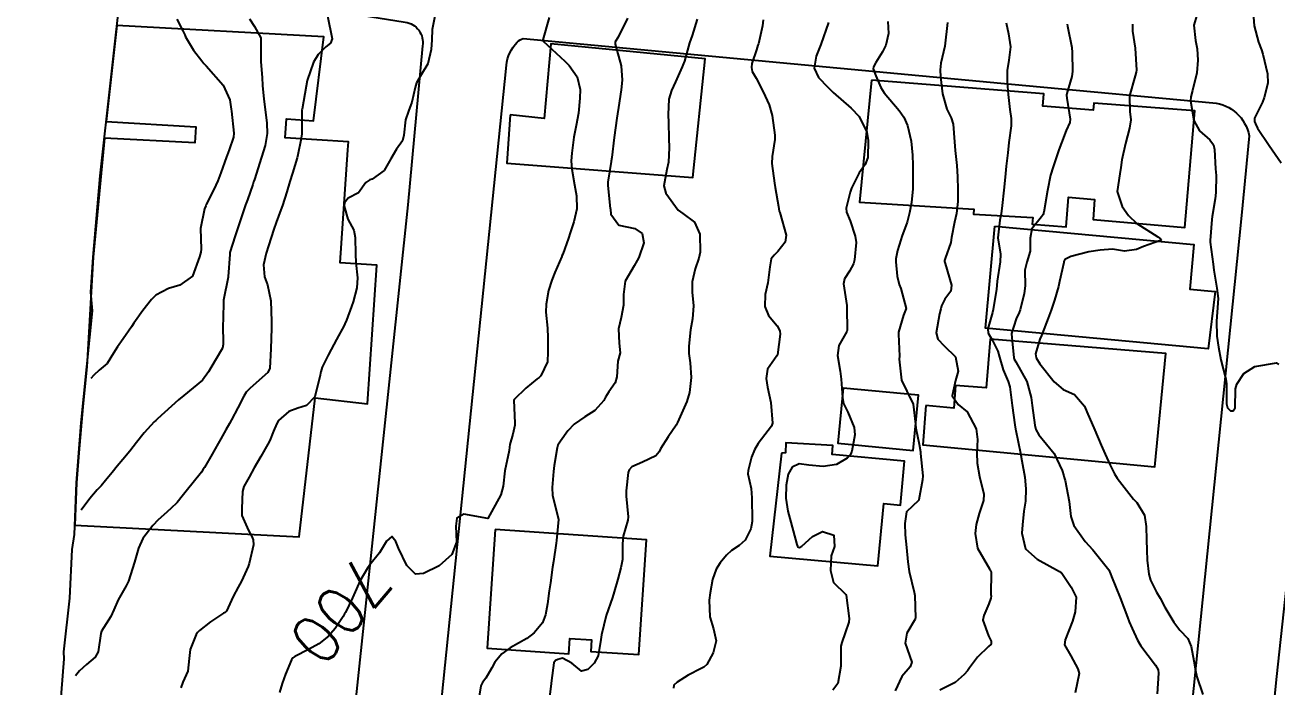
# Model space of a CAD drawing. Header units: metres. Extents: x 298520 to 308411, y 7433745 to 7450750.
# Drawn here: x 300167.5 to 300272.2, y 7445558.8 to 7445614.2 of the extents above; entities that cross this region are included whole.
import ezdxf
from ezdxf.enums import TextEntityAlignment as Align

# ---------------------------------------------------------------- set-up
doc = ezdxf.new("R2010")
doc.units = ezdxf.units.M
doc.header["$LTSCALE"] = 10
for name, color, linetype in [('Area', 45, 'Continuous'), ('Cotas', 45, 'Continuous'), ('Curvas de Nivel 1m', 11, 'Continuous'), ('Curvas de Nivel 5m', 15, 'Continuous'), ('Edificações', 30, 'Continuous'), ('Vias Primárias', 230, 'Continuous')]:
    doc.layers.add(name, color=color, linetype=linetype)
doc.styles.add('Style-STANDARD', font='STANDARD.shx')

msp = doc.modelspace()

# ---------------------------------------------------------------- linework, layer by layer
at = {"layer": 'Area'}
msp.add_polyline3d([(300170.2, 7445554.05, 706.94), (300170.75, 7445561.16, 701.83), (300170.72, 7445561.73, 706.99), (300171.23, 7445566.23, 705.64), (300171.44, 7445570.3, 702.19), (300171.63, 7445571.56, 702.25), (300171.79, 7445575.89, 711.43), (300172.17, 7445580.89, 711.67), (300173.14, 7445590.27, 710.45), (300172.98, 7445591.83, 710.65), (300173.18, 7445594.77, 709.63), (300173.77, 7445601.58, 704.81), (300175.6, 7445618.11, 704.11)], dxfattribs=at)
at = {"layer": 'Curvas de Nivel 1m', "flags": 128}
for points, elevation in [([(300192.78, 7445614.96), (300193.18, 7445613.04), (300193.04, 7445612.68), (300192.66, 7445612.35), (300192.01, 7445611.71), (300191.62, 7445611.07), (300191.1, 7445609.54), (300190.99, 7445609.07), (300190.66, 7445607.14), (300190.65, 7445607.08), (300190.65, 7445607.03), (300190.64, 7445605.08), (300190.57, 7445604.56), (300190.31, 7445603.32), (300190.25, 7445603.08), (300189.85, 7445601.78), (300189.65, 7445601.09), (300189.38, 7445600.23), (300189.01, 7445599.09), (300188.88, 7445598.72), (300188.49, 7445597.65), (300188.3, 7445597.1), (300187.85, 7445595.72), (300187.65, 7445595.11), (300187.44, 7445594.11), (300187.53, 7445593.11), (300187.76, 7445592.44), (300188.05, 7445591.11), (300188.1, 7445589.39), (300188.1, 7445589.1), (300188.09, 7445588.81), (300188.04, 7445587.1), (300187.97, 7445585.47), (300187.79, 7445585.11), (300186.32, 7445583.79), (300185.99, 7445583.46), (300185.78, 7445583.14), (300185.3, 7445582.15), (300184.75, 7445581.15), (300184.59, 7445580.85), (300184.28, 7445580.31), (300183.86, 7445579.56), (300183.64, 7445579.16), (300183.13, 7445578.28), (300182.49, 7445577.17), (300182.4, 7445577.01), (300182.24, 7445576.76), (300180.97, 7445575.19), (300180.64, 7445574.77), (300180.21, 7445574.24), (300179.69, 7445573.72), (300179.11, 7445573.21), (300178.63, 7445572.77), (300178.18, 7445572.32), (300177.34, 7445571.23), (300176.98, 7445570.42), (300176.65, 7445569.24), (300176.13, 7445567.66), (300176.01, 7445567.37), (300175.94, 7445567.25), (300175.29, 7445566.08), (300174.92, 7445565.26), (300174.66, 7445564.7), (300174.08, 7445563.78), (300173.88, 7445563.46), (300173.83, 7445563.27), (300173.59, 7445561.74), (300173.34, 7445561.28), (300172.64, 7445560.69), (300172.04, 7445560.16), (300171.72, 7445559.73)], 702), ([(300186.27, 7445614.71), (300186.68, 7445614.06), (300187.2, 7445613.11), (300187.2, 7445612.58), (300187.2, 7445611.11), (300187.32, 7445609.81), (300187.36, 7445609.12), (300187.46, 7445607.97), (300187.57, 7445607.12), (300187.72, 7445605.98), (300187.74, 7445605.11), (300187.56, 7445604.11), (300187.27, 7445603.12), (300186.67, 7445601.26), (300186.62, 7445601.13), (300186.6, 7445601.06), (300186.53, 7445600.85), (300186.09, 7445599.56), (300185.94, 7445599.14), (300185.57, 7445598.06), (300185.25, 7445597.14), (300185.06, 7445596.56), (300184.63, 7445595.15), (300184.61, 7445594.99), (300184.49, 7445593.15), (300184.49, 7445593.09), (300184.43, 7445592.8), (300184.14, 7445591.43), (300184.1, 7445591.15), (300184.05, 7445589.49), (300184.04, 7445589.15), (300184.06, 7445587.46), (300183.99, 7445587.15), (300183.39, 7445586.12), (300182.83, 7445585.16), (300182.33, 7445584.47), (300180.78, 7445583.19), (300180.31, 7445582.82), (300178.56, 7445581.22), (300178.42, 7445581.09), (300178.29, 7445580.98), (300177.45, 7445580.06), (300176.82, 7445579.24), (300176.26, 7445578.53), (300175.66, 7445577.84), (300175.18, 7445577.26), (300174.77, 7445576.73), (300174.23, 7445576.07), (300173.86, 7445575.64), (300173.53, 7445575.28), (300172.92, 7445574.57), (300172.19, 7445573.58)], 703), ([(300180.18, 7445614.69), (300180.68, 7445613.71), (300180.84, 7445613.36), (300180.92, 7445613.2), (300181.57, 7445612.09), (300182.27, 7445611.18), (300182.44, 7445610.98), (300182.64, 7445610.77), (300184.05, 7445609.16), (300184.61, 7445607.92), (300184.74, 7445607.15), (300184.77, 7445606.98), (300184.96, 7445605.15), (300184.92, 7445604.8), (300184.56, 7445603.75), (300184.4, 7445603.3), (300184.35, 7445603.15), (300183.87, 7445601.83), (300183.6, 7445601.16), (300183.27, 7445600.42), (300182.65, 7445599.17), (300182.6, 7445599.07), (300182.5, 7445598.81), (300182.15, 7445597.17), (300182.21, 7445595.42), (300182.18, 7445595.17), (300182.08, 7445594.8), (300181.49, 7445593.18), (300180.43, 7445592.43), (300179.49, 7445592.15), (300178.42, 7445591.58), (300178.07, 7445591.23), (300177.34, 7445590.29), (300176.59, 7445589.25), (300176.38, 7445588.94), (300175.7, 7445587.92), (300175.21, 7445587.26), (300174.88, 7445586.74), (300174.35, 7445585.85), (300173.68, 7445585.3), (300173.24, 7445584.9), (300173, 7445584.62)], 704), ([(300201.77, 7445614.94), (300201.54, 7445613.8), (300201.51, 7445612.95), (300201.46, 7445612.15), (300201.17, 7445610.95), (300200.63, 7445610.01), (300200.24, 7445609.35), (300200.13, 7445608.96), (300199.85, 7445607.73), (300199.55, 7445606.97), (300199.31, 7445606.25), (300199.17, 7445604.97), (300199.05, 7445604.49), (300198.56, 7445603.8), (300198.08, 7445602.99), (300197.52, 7445602.02), (300196.53, 7445601.3), (300196.32, 7445601.22), (300196, 7445601.02), (300195.39, 7445600.15), (300194.51, 7445599.69), (300194.22, 7445599.32), (300194.18, 7445599.03), (300194.49, 7445597.95), (300194.99, 7445597.02), (300195.09, 7445596.41), (300195.13, 7445595.02), (300195.16, 7445594.31), (300195.29, 7445593.02), (300195.25, 7445592.2), (300194.93, 7445591.02), (300194.8, 7445590.63), (300194.39, 7445589.49), (300194.25, 7445589.17), (300194.18, 7445589.03), (300193.54, 7445587.86), (300193.1, 7445587.04), (300192.84, 7445586.56), (300192.34, 7445585.56), (300192.22, 7445585.17), (300192.19, 7445585.05), (300192.17, 7445584.89), (300191.74, 7445583.07), (300191.04, 7445582.34), (300190.3, 7445582.13), (300189.54, 7445581.85), (300188.7, 7445581.1), (300188.54, 7445580.84), (300188.28, 7445580.21), (300187.96, 7445579.42), (300187.8, 7445579.11), (300187.21, 7445578.07), (300186.66, 7445577.12), (300186.24, 7445576.36), (300185.79, 7445575.57), (300185.68, 7445575.14), (300185.61, 7445573.72), (300185.63, 7445573.14), (300186.18, 7445571.9), (300186.45, 7445571.4), (300186.57, 7445571.12), (300186.61, 7445570.68), (300186.23, 7445569.13), (300186.14, 7445568.87), (300185.6, 7445567.66), (300185.32, 7445567.14), (300184.89, 7445566.36), (300184.33, 7445565.15), (300184.22, 7445565.03), (300184.1, 7445564.96), (300183, 7445564.25), (300182.08, 7445563.53), (300181.9, 7445563.36), (300181.79, 7445563.18), (300181.31, 7445561.94), (300181.21, 7445561.19), (300181.1, 7445560.13), (300180.68, 7445559.19), (300180.51, 7445558.71)], 701), ([(300217.87, 7445614.75), (300217.1, 7445613.18), (300216.85, 7445612.77), (300216.85, 7445612.58), (300217.34, 7445610.76), (300217.44, 7445609.56), (300217.35, 7445608.76), (300217.13, 7445607.29), (300217.05, 7445606.76), (300216.99, 7445606.38), (300216.76, 7445604.77), (300216.56, 7445603.09), (300216.52, 7445602.8), (300216.52, 7445602.77), (300216.25, 7445601.05), (300216.25, 7445600.77), (300216.44, 7445598.83), (300216.45, 7445598.77), (300216.5, 7445598.36), (300217.17, 7445597.44), (300218.49, 7445597.16), (300219.12, 7445596.73), (300219.26, 7445595.95), (300218.82, 7445594.74), (300218.7, 7445594.49), (300218.45, 7445594.03), (300217.69, 7445592.75), (300217.54, 7445591.63), (300217.55, 7445590.75), (300217.35, 7445589.71), (300217.14, 7445588.76), (300217.19, 7445587.57), (300217.26, 7445586.76), (300217.07, 7445586.05), (300217, 7445584.76), (300216.85, 7445584.24), (300216.32, 7445583.5), (300216.05, 7445583.04), (300215.9, 7445582.77), (300215.16, 7445581.93), (300214.3, 7445581.4), (300213.43, 7445580.8), (300212.88, 7445580.22), (300212.27, 7445579.36), (300212.06, 7445579.02), (300211.99, 7445578.82), (300211.74, 7445577.33), (300211.69, 7445576.83), (300211.57, 7445575.48), (300211.6, 7445574.83), (300212.08, 7445572.94), (300212.1, 7445572.82), (300211.94, 7445571.06), (300211.91, 7445570.82), (300211.69, 7445569.29), (300211.62, 7445568.83), (300211.44, 7445567.52), (300211.34, 7445566.83), (300211.18, 7445565.75), (300211.02, 7445564.83), (300210.76, 7445564.16), (300210.08, 7445563.32), (300209.45, 7445562.85), (300208.06, 7445562.08), (300207.36, 7445561.58), (300206.78, 7445560.88), (300206.53, 7445560.4), (300206.03, 7445559.52), (300205.75, 7445559.17), (300205.61, 7445558.89), (300205.38, 7445557.52)], 699), ([(300223.72, 7445614.68), (300223.29, 7445613.3), (300223.07, 7445612.69), (300222.98, 7445612.38), (300222.65, 7445611.16), (300222.52, 7445610.83), (300222.46, 7445610.7), (300221.9, 7445609.44), (300221.56, 7445608.71), (300221.35, 7445607.97), (300221.29, 7445606.71), (300221.31, 7445605.99), (300221.34, 7445604.71), (300221.36, 7445603.92), (300221.3, 7445602.71), (300221.17, 7445602.09), (300220.93, 7445600.72), (300221.1, 7445600.13), (300222.11, 7445598.7), (300222.5, 7445598.42), (300223.49, 7445597.68), (300223.92, 7445596.68), (300223.96, 7445595.18), (300223.86, 7445594.68), (300223.54, 7445593.78), (300223.28, 7445592.69), (300223.29, 7445591.82), (300223.39, 7445590.69), (300223.31, 7445589.6), (300223.16, 7445588.69), (300223, 7445587.32), (300223.01, 7445586.69), (300223.11, 7445585.93), (300223.2, 7445584.69), (300223.08, 7445583.44), (300222.85, 7445582.69), (300222.3, 7445581.43), (300222.07, 7445580.93), (300221.94, 7445580.7), (300221.27, 7445579.72), (300220.64, 7445578.72), (300220.52, 7445578.46), (300220.26, 7445578.15), (300219.13, 7445577.62), (300218.25, 7445577.23), (300218.02, 7445576.97), (300217.94, 7445576.75), (300217.77, 7445575.21), (300217.78, 7445574.75), (300217.93, 7445573.02), (300217.9, 7445572.75), (300217.52, 7445571.42), (300217.47, 7445570.76), (300217.45, 7445569.46), (300217.33, 7445568.76), (300217.07, 7445567.83), (300216.77, 7445566.76), (300216.62, 7445566.27), (300216.09, 7445564.77), (300215.7, 7445563.15), (300215.64, 7445562.77), (300215.43, 7445561.41), (300215.08, 7445560.78), (300214.57, 7445560.26), (300214.04, 7445560.13), (300213.22, 7445560.8), (300212.45, 7445561.21), (300212.06, 7445561.1), (300211.87, 7445561), (300211.71, 7445560.82), (300211.53, 7445559.33), (300211.47, 7445558.83), (300211.3, 7445557.54)], 698), ([(300270.18, 7445615.6), (300270.29, 7445614.13), (300270.67, 7445612.76), (300270.9, 7445612.12), (300271.03, 7445611.75), (300271.42, 7445610.11), (300271.43, 7445609.32), (300271.15, 7445608.11), (300271, 7445607.74), (300270.61, 7445606.96), (300270.34, 7445606.38), (300270.33, 7445606.12), (300270.4, 7445605.93), (300270.59, 7445605.56), (300271.56, 7445604.11), (300272.56, 7445602.66)], 689), ([(300229.23, 7445614.61), (300229.18, 7445614.13), (300228.83, 7445612.62), (300228.79, 7445612.5), (300228.67, 7445612.12), (300228.29, 7445610.98), (300228.25, 7445610.63), (300228.32, 7445610.31), (300228.63, 7445609.73), (300229.23, 7445608.61), (300229.73, 7445607.5), (300229.99, 7445606.61), (300230.21, 7445604.98), (300230.2, 7445604.6), (300229.99, 7445603.18), (300229.96, 7445602.61), (300230.17, 7445600.96), (300230.23, 7445600.6), (300230.51, 7445598.99), (300230.58, 7445598.6), (300230.61, 7445598.49), (300231.16, 7445596.59), (300231.06, 7445596.01), (300230.46, 7445595.23), (300230.15, 7445594.92), (300229.91, 7445594.61), (300229.79, 7445593.95), (300229.62, 7445592.61), (300229.41, 7445591.63), (300229.38, 7445590.62), (300229.67, 7445589.88), (300230.39, 7445589.02), (300230.63, 7445588.6), (300230.65, 7445588.33), (300230.42, 7445586.6), (300230.41, 7445586.56), (300230.36, 7445586.5), (300229.58, 7445585.38), (300229.47, 7445584.61), (300229.59, 7445583.87), (300229.88, 7445582.61), (300230.01, 7445580.88), (300229.94, 7445580.61), (300228.82, 7445579.18), (300228.5, 7445578.63), (300228.26, 7445578.03), (300227.97, 7445576.9), (300227.95, 7445576.63), (300228.22, 7445575.4), (300228.28, 7445574.63), (300228.3, 7445572.73), (300228.3, 7445572.63), (300228.19, 7445572.02), (300227.72, 7445571.09), (300227.23, 7445570.64), (300226.59, 7445570.22), (300226.16, 7445569.83), (300225.63, 7445569.17), (300225.3, 7445568.66), (300225, 7445567.79), (300224.79, 7445566.66), (300224.71, 7445566.07), (300224.76, 7445564.66), (300225.08, 7445563.66), (300225.31, 7445562.66), (300225.06, 7445561.66), (300224.51, 7445560.67), (300224.27, 7445560.44), (300224.05, 7445560.33), (300222.95, 7445559.78), (300222.03, 7445559.21), (300221.77, 7445558.96), (300221.72, 7445558.7)], 697), ([(300234.69, 7445614.4), (300234.05, 7445612.56), (300233.66, 7445611.57), (300233.5, 7445610.57), (300233.87, 7445609.79), (300234.63, 7445608.99), (300235.09, 7445608.55), (300236.6, 7445607.24), (300237.27, 7445606.52), (300237.89, 7445605.21), (300238.01, 7445604.52), (300237.99, 7445603.09), (300237.76, 7445602.52), (300237.26, 7445601.81), (300236.63, 7445600.53), (300236.6, 7445600.45), (300236.52, 7445600.19), (300236.18, 7445598.86), (300236.21, 7445598.53), (300236.5, 7445597.8), (300236.92, 7445596.53), (300237, 7445596), (300236.88, 7445594.53), (300236.79, 7445594.19), (300236.44, 7445593.58), (300236.02, 7445592.95), (300235.94, 7445592.53), (300236.22, 7445590.72), (300236.24, 7445590.53), (300236.26, 7445588.65), (300236.22, 7445588.53), (300235.55, 7445587.36), (300235.46, 7445586.54), (300235.66, 7445585.22), (300235.76, 7445584.54), (300235.86, 7445582.99), (300235.95, 7445582.53), (300236.3, 7445581.79), (300236.83, 7445580.52), (300236.9, 7445579.9), (300236.64, 7445578.53), (300236.53, 7445578.25), (300236.26, 7445577.93), (300235.37, 7445577.42), (300234.25, 7445577.25), (300233.06, 7445577.37), (300232.25, 7445577.46), (300231.66, 7445577.18), (300231.31, 7445576.59), (300231.14, 7445575.68), (300231.12, 7445574.59), (300231.29, 7445573.5), (300231.54, 7445572.59), (300232.04, 7445570.72), (300232.09, 7445570.58), (300232.17, 7445570.49), (300232.28, 7445570.47), (300232.45, 7445570.58), (300233.37, 7445571.38), (300234.19, 7445571.8), (300235.15, 7445571.51), (300235.2, 7445570.54), (300234.93, 7445569.78), (300234.85, 7445568.55), (300235.12, 7445567.53), (300236.12, 7445566.56), (300236.15, 7445566.53), (300236.16, 7445566.49), (300236.42, 7445564.53), (300236.4, 7445564.22), (300236.08, 7445563.32), (300235.8, 7445562.53), (300235.74, 7445562.21), (300235.74, 7445560.53), (300235.48, 7445559.09), (300235.06, 7445558.54)], 696), ([(300244.65, 7445614.39), (300244.43, 7445612.43), (300244.09, 7445611), (300244.03, 7445610.44), (300244.06, 7445609.86), (300244.22, 7445608.44), (300244.6, 7445607.14), (300244.96, 7445606.43), (300245.11, 7445605.9), (300245.23, 7445604.42), (300245.3, 7445603.68), (300245.42, 7445602.42), (300245.49, 7445601.47), (300245.52, 7445600.42), (300245.51, 7445599.42), (300245.41, 7445598.42), (300245.23, 7445597.69), (300244.99, 7445596.42), (300244.92, 7445595.98), (300244.46, 7445594.64), (300244.41, 7445594.48), (300244.4, 7445594.43), (300244.41, 7445594.39), (300244.45, 7445594.22), (300244.98, 7445592.42), (300244.93, 7445591.92), (300244.42, 7445591.24), (300244.15, 7445590.69), (300244.09, 7445590.43), (300243.99, 7445590.03), (300243.69, 7445588.44), (300243.83, 7445587.9), (300244.37, 7445587.35), (300245.33, 7445586.42), (300245.53, 7445585.23), (300245.31, 7445584.43), (300245.04, 7445583.15), (300245.53, 7445582.42), (300246.3, 7445581.81), (300247.06, 7445580.4), (300247.17, 7445579.5), (300247.11, 7445578.4), (300247.12, 7445577.53), (300247.32, 7445576.4), (300247.68, 7445574.94), (300247.67, 7445574.4), (300247.3, 7445573.3), (300247.06, 7445572.4), (300246.95, 7445571.64), (300247.15, 7445570.4), (300248.15, 7445568.68), (300248.27, 7445568.51), (300248.31, 7445568.39), (300248.28, 7445566.54), (300248.29, 7445566.39), (300248.28, 7445566.22), (300248.11, 7445565.75), (300247.7, 7445564.79), (300247.61, 7445564.39), (300248.08, 7445563.07), (300248.31, 7445562.62), (300248.29, 7445562.39), (300248.07, 7445562.17), (300247.17, 7445561.29), (300246.5, 7445560.41), (300246.31, 7445560.15), (300246.04, 7445559.84), (300245.29, 7445559.16), (300244.02, 7445558.52)], 694), ([(300249.55, 7445614.38), (300249.75, 7445613.44), (300249.91, 7445612.37), (300249.79, 7445611.24), (300249.63, 7445610.38), (300249.65, 7445609.39), (300249.72, 7445608.37), (300249.87, 7445607.11), (300249.97, 7445606.37), (300249.97, 7445605.75), (300249.79, 7445604.37), (300249.69, 7445603.5), (300249.56, 7445602.37), (300249.47, 7445601.45), (300249.35, 7445600.38), (300249.21, 7445599.08), (300249.13, 7445598.38), (300249.03, 7445597.85), (300248.86, 7445596.38), (300249.08, 7445595), (300249.05, 7445594.38), (300248.8, 7445592.75), (300248.78, 7445592.38), (300248.74, 7445592.07), (300248.46, 7445590.39), (300248.4, 7445590.13), (300248.01, 7445588.77), (300248.06, 7445588.39), (300248.38, 7445587.84), (300248.87, 7445586.89), (300249, 7445586.38), (300249.3, 7445585.33), (300249.73, 7445584.37), (300249.87, 7445583.91), (300250.05, 7445582.36), (300250.29, 7445580.72), (300250.35, 7445580.36), (300250.37, 7445580.27), (300250.76, 7445578.36), (300250.88, 7445577.73), (300251.11, 7445576.35), (300251.21, 7445575.37), (300251.16, 7445574.35), (300251.04, 7445573.51), (300250.92, 7445572.35), (300250.88, 7445571.66), (300251.17, 7445570.35), (300252.15, 7445569.48), (300254.01, 7445568.46), (300254.14, 7445568.38), (300254.18, 7445568.36), (300254.21, 7445568.32), (300254.99, 7445567.16), (300255.41, 7445566.3), (300255.33, 7445565.07), (300255.1, 7445564.3), (300254.5, 7445562.74), (300254.44, 7445562.31), (300254.96, 7445561.41), (300255.56, 7445560.3), (300255.67, 7445559.92), (300255.34, 7445558.3)], 693), ([(300254.65, 7445614.27), (300254.69, 7445614.1), (300255.06, 7445612.31), (300255.09, 7445611.88), (300255.11, 7445610.31), (300255.06, 7445609.89), (300254.62, 7445608.47), (300254.6, 7445608.31), (300254.62, 7445608.08), (300254.91, 7445606.31), (300254.87, 7445606.03), (300254.58, 7445605.36), (300254.18, 7445604.32), (300253.97, 7445603.73), (300253.49, 7445602.33), (300253.27, 7445601.61), (300253.01, 7445600.33), (300252.7, 7445598.54), (300252.66, 7445598.34), (300252.6, 7445598.24), (300252.5, 7445598.15), (300251.71, 7445597.12), (300251.57, 7445596.35), (300251.55, 7445595.26), (300251.28, 7445594.35), (300251.12, 7445593.68), (300251.14, 7445592.35), (300251.07, 7445591.71), (300250.72, 7445590.36), (300250.63, 7445590.12), (300250.4, 7445589.59), (300250.01, 7445588.37), (300250.02, 7445588), (300250.19, 7445586.36), (300250.23, 7445586.23), (300250.36, 7445586.01), (300251.29, 7445584.35), (300251.65, 7445583.02), (300251.73, 7445582.35), (300251.94, 7445580.69), (300252.03, 7445580.34), (300252.28, 7445579.9), (300253.56, 7445578.33), (300254.25, 7445576.9), (300254.38, 7445576.45), (300254.41, 7445576.32), (300254.48, 7445576.08), (300254.83, 7445574.31), (300254.97, 7445573.07), (300255.21, 7445572.3), (300256.17, 7445570.97), (300256.8, 7445570.28), (300258.15, 7445568.6), (300258.28, 7445568.27), (300258.37, 7445568.04), (300259.09, 7445566.26), (300259.7, 7445564.65), (300259.85, 7445564.25), (300260.09, 7445563.69), (300260.54, 7445562.7), (300260.82, 7445562.24), (300262.05, 7445560.61), (300262.26, 7445560.22), (300262.3, 7445559.96), (300262.2, 7445558.22)], 692), ([(300260.11, 7445614.25), (300260.12, 7445613.68), (300260.34, 7445612.24), (300260.47, 7445610.42), (300260.44, 7445610.24), (300260.34, 7445609.94), (300259.86, 7445608.25), (300259.9, 7445606.95), (300259.98, 7445606.25), (300259.88, 7445605.55), (300259.53, 7445604.26), (300259.22, 7445602.92), (300259.14, 7445602.26), (300259.07, 7445601.74), (300258.85, 7445600.27), (300259.25, 7445598.99), (300259.8, 7445598.25), (300260.49, 7445597.59), (300262.23, 7445596.47), (300262.47, 7445596.29), (300262.51, 7445596.22), (300262.51, 7445596.18), (300262.47, 7445596.16), (300261.04, 7445595.66), (300260.46, 7445595.41), (300259.46, 7445595.26), (300258.46, 7445595.42), (300257.41, 7445595.34), (300256.46, 7445595.21), (300254.96, 7445594.81), (300254.46, 7445594.57), (300254.39, 7445594.39), (300254.38, 7445594.32), (300254.03, 7445592.73), (300253.93, 7445592.32), (300253.59, 7445591.15), (300253.32, 7445590.33), (300253.08, 7445589.65), (300252.56, 7445588.34), (300252.51, 7445588.22), (300252.38, 7445587.91), (300252.02, 7445586.68), (300252.07, 7445586.34), (300252.36, 7445585.84), (300253.56, 7445584.33), (300254.33, 7445583.7), (300255.27, 7445583.26), (300256.1, 7445582.29), (300256.31, 7445581.82), (300256.97, 7445580.28), (300257.51, 7445579.04), (300257.84, 7445578.27), (300258.25, 7445577.36), (300258.61, 7445576.63), (300258.85, 7445576.26), (300260.22, 7445574.52), (300260.48, 7445574.24), (300261.13, 7445573.17), (300261.26, 7445572.23), (300261.3, 7445571.11), (300261.32, 7445570.23), (300261.34, 7445569.42), (300261.49, 7445568.23), (300261.63, 7445567.72), (300262.13, 7445566.73), (300262.45, 7445566.22), (300262.84, 7445565.48), (300263.57, 7445564.21), (300264.09, 7445563.56), (300264.75, 7445562.86), (300265.04, 7445562.19), (300265.24, 7445560.99), (300265.4, 7445560.18), (300265.51, 7445559.65), (300266.02, 7445558.17)], 691)]:
    msp.add_lwpolyline(points, dxfattribs=dict(at, elevation=elevation))
at = {"layer": 'Curvas de Nivel 5m', "flags": 128}
for points, elevation in [([(300211.33, 7445614.83), (300210.79, 7445612.95), (300210.84, 7445612.84), (300212.65, 7445611.16), (300213, 7445610.81), (300213.67, 7445609.84), (300213.92, 7445608.8), (300213.9, 7445608.08), (300213.77, 7445606.8), (300213.6, 7445605.79), (300213.4, 7445604.81), (300213.22, 7445603.47), (300213.18, 7445602.81), (300213.22, 7445602.13), (300213.46, 7445600.81), (300213.61, 7445599.9), (300213.65, 7445598.8), (300213.39, 7445597.71), (300213.09, 7445596.81), (300212.95, 7445596.34), (300212.46, 7445595), (300212.4, 7445594.87), (300212.38, 7445594.82), (300211.79, 7445593.48), (300211.54, 7445592.83), (300211.28, 7445591.97), (300211.07, 7445590.83), (300211.06, 7445590.17), (300211.18, 7445588.83), (300211.21, 7445588), (300211.22, 7445586.83), (300211.19, 7445585.99), (300210.64, 7445584.84), (300210.48, 7445584.69), (300210.33, 7445584.57), (300209.38, 7445583.79), (300208.4, 7445582.86), (300208.38, 7445582.79), (300208.46, 7445580.86), (300208.45, 7445580.7), (300208.28, 7445579.95), (300208.04, 7445579.09), (300208.01, 7445578.86), (300207.97, 7445578.58), (300207.63, 7445576.87), (300207.49, 7445575.6), (300207.28, 7445574.87), (300206.19, 7445572.89), (300204.2, 7445573.26), (300203.61, 7445572.92), (300203.51, 7445572.24), (300203.59, 7445570.92), (300203.2, 7445569.88), (300202.14, 7445568.94), (300200.81, 7445568.28), (300200.14, 7445568.23), (300199.41, 7445568.97), (300198.72, 7445570.42), (300198.49, 7445570.98), (300198.18, 7445571.38), (300197.73, 7445570.99), (300197.13, 7445570.02), (300196.34, 7445569.01), (300196.14, 7445568.74), (300195.5, 7445567.65), (300195.21, 7445567.02), (300194.88, 7445566.26), (300194.28, 7445565.03), (300194.22, 7445564.91), (300194.1, 7445564.7), (300193.43, 7445563.69), (300192.88, 7445563.05), (300192.07, 7445562.4), (300191.2, 7445561.93), (300190.06, 7445561.35), (300189.9, 7445561.23), (300189.78, 7445561.08), (300189.26, 7445559.86), (300189, 7445559.09), (300188.77, 7445558.34)], 700), ([(300265.6, 7445615.28), (300265.25, 7445614.18), (300265.38, 7445612.89), (300265.52, 7445612.19), (300265.59, 7445611.26), (300265.51, 7445610.19), (300265.15, 7445608.71), (300265.01, 7445608.19), (300264.98, 7445607.83), (300265.24, 7445606.19), (300265.73, 7445605.33), (300266.58, 7445604.58), (300266.91, 7445604.17), (300266.98, 7445603.76), (300267.08, 7445602.16), (300267.11, 7445601.6), (300267.09, 7445600.16), (300267.03, 7445599.65), (300266.8, 7445598.17), (300266.76, 7445597.9), (300266.63, 7445596.17), (300266.63, 7445596.01), (300266.86, 7445594.17), (300266.93, 7445593.68), (300267.19, 7445592.16), (300267.28, 7445591.3), (300267.2, 7445590.16), (300267.14, 7445589.42), (300267.19, 7445588.16), (300267.31, 7445587.22), (300267.52, 7445586.16), (300267.93, 7445584.56), (300267.99, 7445584.15), (300267.99, 7445582.48), (300268.08, 7445582.15), (300268.31, 7445581.91), (300268.55, 7445581.9), (300268.7, 7445582.15), (300268.75, 7445583.73), (300268.84, 7445584.14), (300269.44, 7445585.04), (300270.35, 7445585.61), (300272.16, 7445585.91), (300272.35, 7445585.8)], 690), ([(300239.66, 7445614.49), (300239.7, 7445613.48), (300239.49, 7445612.49), (300239.22, 7445611.94), (300238.65, 7445611.04), (300238.45, 7445610.7), (300238.42, 7445610.51), (300238.64, 7445609.93), (300239.08, 7445608.96), (300239.36, 7445608.5), (300240.6, 7445607.03), (300241, 7445606.48), (300241.29, 7445605.77), (300241.6, 7445604.47), (300241.72, 7445603.31), (300241.74, 7445602.47), (300241.75, 7445601.26), (300241.74, 7445600.47), (300241.64, 7445599.34), (300241.47, 7445598.47), (300241.28, 7445597.69), (300240.84, 7445596.48), (300240.74, 7445596.21), (300240.47, 7445595.31), (300240.33, 7445594.61), (300240.32, 7445594.48), (300240.33, 7445594.36), (300240.44, 7445593.18), (300240.6, 7445592.48), (300240.75, 7445592.15), (300241.2, 7445590.47), (300240.96, 7445589.92), (300240.55, 7445588.48), (300240.55, 7445588.31), (300240.62, 7445586.48), (300240.61, 7445586.23), (300240.79, 7445584.48), (300241.25, 7445583.55), (300241.79, 7445582.47), (300241.96, 7445580.79), (300241.99, 7445580.46), (300242.27, 7445579.1), (300242.38, 7445578.46), (300242.4, 7445578.32), (300242.59, 7445576.46), (300242.55, 7445576.14), (300242.25, 7445574.46), (300242.24, 7445574.43), (300242.21, 7445574.4), (300241.23, 7445573.44), (300241.07, 7445572.47), (300241.12, 7445571.53), (300241.21, 7445570.47), (300241.34, 7445569.28), (300241.44, 7445568.47), (300241.87, 7445566.72), (300241.92, 7445566.46), (300241.98, 7445564.58), (300241.95, 7445564.46), (300241.26, 7445563.29), (300241.11, 7445562.47), (300241.66, 7445560.87), (300241.52, 7445560.47), (300240.83, 7445559.68), (300240.27, 7445558.48)], 695)]:
    msp.add_lwpolyline(points, dxfattribs=dict(at, elevation=elevation))
at = {"layer": 'Edificações', "elevation": 703.87}
msp.add_lwpolyline([(300171.66, 7445572.33), (300190.41, 7445571.35), (300191.76, 7445583), (300196.14, 7445582.5), (300196.9, 7445594.08), (300193.86, 7445594.28), (300194.48, 7445603.73), (300194.53, 7445604.4), (300189.25, 7445604.74), (300189.35, 7445606.33), (300191.62, 7445606.18), (300192.47, 7445613.19), (300175.16, 7445614.15), (300174.27, 7445606.12), (300181.76, 7445605.66), (300181.68, 7445604.33), (300174.12, 7445604.71), (300173.18, 7445594.77), (300172.66, 7445585.58), (300172.31, 7445582.24), (300171.98, 7445578.39), (300171.79, 7445575.89)], close=True, dxfattribs=at)
at = {"layer": 'Edificações'}
for points in [[(300208.08, 7445606.68), (300207.79, 7445602.63), (300223.34, 7445601.43), (300224.39, 7445611.37), (300211.46, 7445612.6), (300210.9, 7445606.37)], [(300238.3, 7445609.58), (300237.29, 7445599.37), (300246.85, 7445598.79), (300246.82, 7445598.37), (300251.78, 7445598.07), (300251.74, 7445597.53), (300254.57, 7445597.31), (300254.76, 7445599.77), (300256.95, 7445599.6), (300256.82, 7445597.91), (300264.5, 7445597.24), (300265.35, 7445607.01), (300256.88, 7445607.65), (300256.84, 7445607.07), (300252.62, 7445607.39), (300252.7, 7445608.44)], [(300248.62, 7445597.35), (300265.25, 7445595.81), (300264.91, 7445592.08), (300267.03, 7445591.89), (300266.45, 7445587.1), (300247.82, 7445588.81)], [(300242.83, 7445582.34), (300242.58, 7445579.07), (300261.99, 7445577.23), (300262.91, 7445586.7), (300248.21, 7445587.89), (300247.88, 7445583.83), (300245.32, 7445584.03), (300245.17, 7445582.14)], [(300235.93, 7445583.8), (300235.48, 7445579.19), (300241.77, 7445578.59), (300242.21, 7445583.2)], [(300230.75, 7445578.37), (300229.8, 7445569.75), (300238.83, 7445568.93), (300239.31, 7445574.14), (300240.72, 7445574.01), (300241.06, 7445577.69), (300234.99, 7445578.25), (300235.05, 7445579), (300231.12, 7445579.22), (300231.1, 7445578.38)], [(300206.82, 7445571.98), (300206.15, 7445562.03), (300212.98, 7445561.57), (300213.07, 7445562.86), (300214.87, 7445562.74), (300214.81, 7445561.77), (300218.83, 7445561.5), (300219.48, 7445571.1)]]:
    msp.add_lwpolyline(points, close=True, dxfattribs=at)
at = {"layer": 'Vias Primárias', "elevation": 704.18}
msp.add_lwpolyline([(300175.41, 7445616.36), (300194.93, 7445615.11), (300199.29, 7445614.44, -0.415124), (300200.74, 7445612.45), (300199.52, 7445599.14), (300194.52, 7445551.82), (300190.78, 7445513.41, -0.453513), (300188.59, 7445511.83), (300167.49, 7445513.9)], format="xyb", dxfattribs=at)
at = {"layer": 'Vias Primárias'}
for points in [[(300209.16, 7445613.07), (300251.2, 7445609.13), (300266.85, 7445607.69, -0.336188), (300269.88, 7445604.91), (300269.25, 7445598.26), (300261.22, 7445519.08), (300260.02, 7445506.86, -0.41562), (300257.52, 7445504.82), (300202.43, 7445510.22), (300199.37, 7445510.52, -0.469491), (300197.35, 7445513.5), (300200.32, 7445537.98), (300207.75, 7445610.82, -0.171311), (300208.66, 7445612.76, -0.116582)], [(300267.87, 7445503.87), (300327.23, 7445497.82, 0.123232), (300328.5, 7445498, 0.284302), (300329.59, 7445499.5), (300329.71, 7445501.04), (300336.36, 7445567.62), (300339.64, 7445597.63, 0.438615), (300337.38, 7445600.23), (300314.23, 7445602.56), (300298.43, 7445604.23), (300282.33, 7445605.29, 0.392888), (300276.61, 7445600.64), (300272.17, 7445559.68), (300267.64, 7445515.05), (300267.03, 7445506.27, -0.025125), (300266.91, 7445505.32, 0.397378)]]:
    msp.add_lwpolyline(points, format="xyb", close=True, dxfattribs=at)

# ---------------------------------------------------------------- texts
at = {"layer": 'Cotas', "style": 'Style-STANDARD'}
msp.add_text('700', height=4, rotation=229.6458, dxfattribs=at).set_placement((300193.89, 7445565.17, 700), align=Align.MIDDLE_CENTER)

doc.saveas('drawing.dxf')
